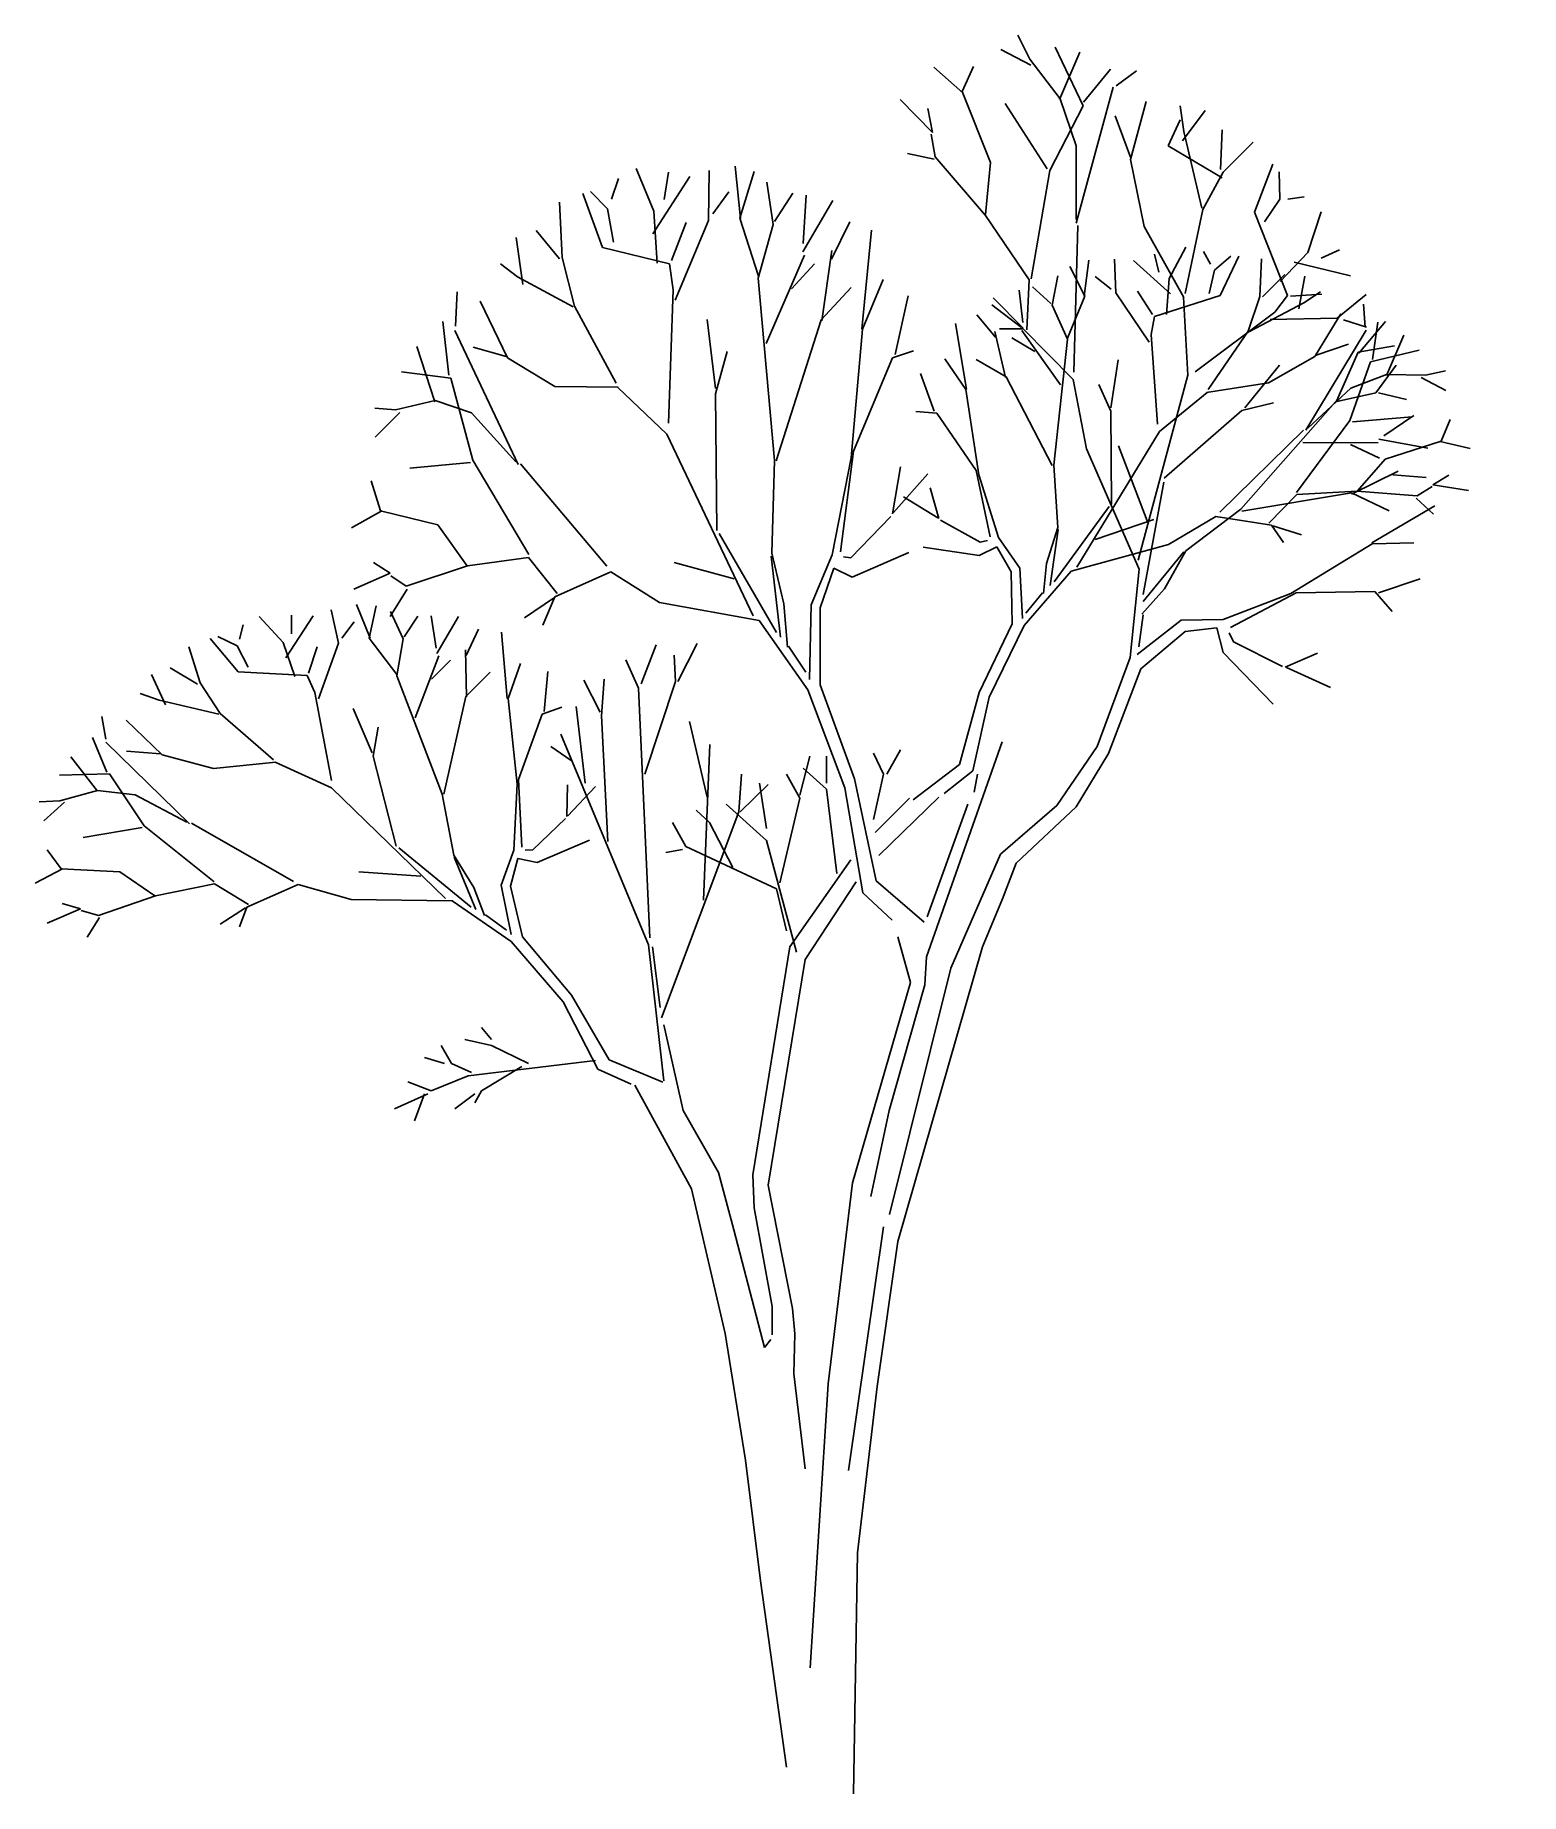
# Model space of a CAD drawing. Extents: x 93.6 to 97.13, y 87.41 to 91.59.
import ezdxf

# ---------------------------------------------------------------- set-up
doc = ezdxf.new("R2010")
doc.units = 0
doc.header["$LTSCALE"] = 0.02
doc.header["$MEASUREMENT"] = 0
doc.layers.get('0').update_dxf_attribs({"linetype": 'CONTINUOUS'})

# ---------------------------------------------------------------- blocks, each defined once
blk = doc.blocks.new('LIMB')
for p, q in [((-24.88, 41.82), (-26.18, 45.03)), ((-24.96, 41.82), (-24.3, 44.89)), ((-35.4, 43.89), (-33.11, 41.4)), ((-32.86, 39.97), (-30.27, 43.93)), ((-32.32, 42.24), (-32.34, 43.99)), ((-27.86, 41.36), (-28.56, 44.5)), ((-22.95, 44.34), (-21.73, 41.76)), ((-21.65, 41.96), (-20.36, 43.92)), ((-18.62, 40.87), (-19.08, 43.93)), ((-18.54, 40.36), (-16.5, 43.87)), ((-37.26, 41.72), (-36.91, 43.08)), ((-27.55, 41.82), (-26.38, 43.36)), ((-15.75, 40.18), (-14.58, 42.69)), ((-11.86, 36.11), (-12.42, 42.39)), ((-40.04, 41.78), (-37.39, 38.62)), ((-39.33, 41.99), (-37.49, 41.08)), ((-33.11, 41.4), (-32.01, 38.18)), ((-29.77, 36.05), (-27.86, 41.36)), ((-22.34, 38.38), (-24.96, 41.82)), ((-21.73, 41.76), (-22.34, 38.26)), ((-41, 37.59), (-42.08, 41.01)), ((-37.49, 41.08), (-36.44, 39.06)), ((-30.71, 38.49), (-29.9, 41.01)), ((-20.6, 34.25), (-18.34, 40.16)), ((-15.72, 36.24), (-15.83, 40.73)), ((-43.84, 39.01), (-41.24, 37.47)), ((-19.04, 37.92), (-17.26, 39.73)), ((-11.78, 36.11), (-10.61, 39.42)), ((-45.63, 38.36), (-44.29, 35.5)), ((-37.39, 38.62), (-30.86, 38.27)), ((-30.86, 38.27), (-30.13, 36.68)), ((-22.34, 38.26), (-18.04, 27.03)), ((-15.8, 36.28), (-13.47, 38.6)), ((-8.35, 34.86), (-8.02, 38.65)), ((-39.11, 34.67), (-41, 37.59)), ((-46.69, 36.56), (-44.89, 35.93)), ((-44.89, 35.93), (-39.23, 34.62)), ((-30.13, 36.68), (-28.55, 28.3)), ((-17.88, 27.03), (-15.8, 36.28)), ((-10.92, 27.96), (-11.78, 36.11)), ((-34.05, 30.28), (-39.11, 34.67)), ((-24.67, 30.93), (-26.47, 35.16)), ((-10.8, 28.4), (-8.54, 34.62)), ((-8.54, 34.62), (-6.68, 35.27)), ((-49.96, 32.23), (-50.33, 34.38)), ((-48.02, 34.04), (-44.61, 30.76)), ((-49.85, 29.09), (-51.23, 32.38)), ((-24.58, 30.61), (-24.12, 33.37)), ((-49.96, 31.95), (-42.02, 24.21)), ((-50.76, 27.29), (-53.29, 30.57)), ((-44.77, 30.84), (-48, 31.09)), ((-44.61, 30.76), (-39.75, 29.45)), ((-39.75, 29.45), (-33.82, 30.05)), ((-22.41, 22.07), (-24.58, 30.61)), ((-28.55, 27.6), (-33.87, 30.04)), ((-49.61, 28.93), (-54.35, 28.82)), ((-46.31, 24.02), (-49.61, 28.93)), ((-11.23, 21.71), (-10.92, 27.96)), ((-10.48, 21.99), (-10.8, 28.4)), ((-6.2, 24.89), (-6.14, 27.91)), ((-54.33, 26.39), (-50.76, 27.37)), ((-50.76, 27.37), (-47.17, 26.96)), ((-47.17, 26.96), (-42.26, 24.35)), ((-17.72, 17.12), (-28.55, 27.6)), ((-18.04, 27.03), (-16.92, 21.22)), ((-6.12, 24.97), (-3.48, 27.74)), ((-56.28, 26.29), (-54.33, 26.39)), ((-53.89, 26.27), (-55.83, 24.47)), ((-9.44, 21.72), (-6.32, 24.69)), ((-46.51, 23.86), (-52.1, 22.89)), ((-39.66, 18.7), (-46.31, 24.02)), ((-32.16, 18.74), (-41.81, 24.27)), ((-4.07, 22.64), (-9.03, 20.53)), ((-55.53, 21.72), (-54.2, 19.94)), ((-15.28, 16.3), (-22.14, 21.91)), ((-16.92, 21.22), (-15.02, 18.17)), ((-12.44, 18.39), (-11.23, 21.71)), ((-10.15, 21.71), (-9.44, 21.72)), ((-14.83, 16.06), (-16.91, 21.02)), ((-10.87, 20.91), (-11.56, 18.28)), ((-9.03, 20.53), (-10.87, 20.91)), ((-54.08, 19.94), (-56.66, 18.57)), ((-54.2, 19.94), (-48.63, 19.63)), ((-48.63, 19.63), (-45.31, 17.38)), ((-20.06, 19.23), (-25.93, 19.64)), ((-45.24, 17.36), (-39.65, 18.5)), ((-39.65, 18.5), (-36.4, 16.55)), ((-31.7, 18.43), (-36.58, 16.3)), ((-26.68, 17.01), (-31.7, 18.43)), ((-15.02, 18.17), (-14.02, 15.49)), ((-11.49, 13.7), (-12.44, 18.39)), ((-11.56, 18.28), (-10.41, 13.47)), ((-50.66, 15.49), (-45.24, 17.36)), ((-17.08, 16.88), (-26.68, 17.01)), ((-11.48, 13.03), (-17.08, 16.88)), ((-55.53, 14.76), (-52.37, 16.14)), ((-52.37, 16.14), (-54.09, 16.63)), ((-52.28, 15.98), (-50.66, 15.49)), ((-36.7, 16.22), (-39.12, 14.68)), ((-36.58, 16.3), (-37.28, 14.42)), ((-50.54, 15.31), (-51.72, 13.43)), ((-11.94, 14.11), (-13.93, 15.57)), ((-10.41, 13.47), (-5.75, 7.94)), ((-6.54, 7.29), (-11.48, 13.03)), ((-5.75, 7.94), (-2.2, 1.8)), ((-3.27, 0.91), (-6.54, 7.29)), ((-2.2, 1.8), (2.91, -0.31)), ((-0.11, -0.5), (-3.27, 0.91))]:
    blk.add_line(p, q)

msp = doc.modelspace()

# ---------------------------------------------------------------- linework, layer by layer
for p, q in [((95.9318, 91.5875), (95.9603, 91.5308)), ((95.9632, 91.5165), (95.8921, 91.5535)), ((95.9603, 91.5308), (96.0327, 91.4361)), ((96.0871, 91.4199), (96.0209, 91.5589)), ((96.0307, 91.4352), (96.0792, 91.5473)), ((95.802, 91.4506), (95.7332, 91.5113)), ((95.8273, 91.5135), (95.8004, 91.4541)), ((96.0878, 91.4288), (96.1519, 91.5069)), ((96.1653, 91.4674), (96.214, 91.5028)), ((95.8004, 91.4541), (95.8671, 91.2854)), ((96.0327, 91.4361), (96.0704, 91.3252)), ((96.1583, 91.4642), (96.0705, 91.1415)), ((95.6528, 91.4348), (95.7297, 91.3569)), ((95.7297, 91.3569), (95.719, 91.4132)), ((96.0016, 91.2705), (95.9023, 91.4252)), ((96.0082, 91.2666), (96.0871, 91.4199)), ((96.1997, 91.2981), (96.1629, 91.3965)), ((96.2364, 91.4305), (96.1998, 91.2925)), ((96.3173, 91.4195), (96.3257, 91.3593)), ((96.3766, 91.4084), (96.3229, 91.3366)), ((95.7268, 91.3524), (95.7363, 91.2988)), ((96.289, 91.3246), (96.3173, 91.3865)), ((96.3257, 91.3593), (96.3686, 91.1767)), ((96.4168, 91.3629), (96.4132, 91.2686)), ((96.0704, 91.3252), (96.0705, 91.1503)), ((96.4169, 91.2489), (96.289, 91.3246)), ((96.4194, 91.2628), (96.4905, 91.3335)), ((95.7333, 91.2934), (95.6704, 91.307)), ((95.7363, 91.2988), (95.8556, 91.1595)), ((95.8671, 91.2854), (95.8553, 91.1616)), ((96.1998, 91.2925), (96.2319, 91.1335)), ((96.5372, 91.2817), (96.4933, 91.1674)), ((95.9637, 91.0094), (96.0082, 91.2666)), ((96.3714, 91.1735), (96.4194, 91.2628)), ((96.5519, 91.2629), (96.5539, 91.1983)), ((96.5539, 91.1983), (96.5172, 91.1443)), ((96.573, 91.1985), (96.6116, 91.2036)), ((95.8556, 91.1595), (95.9589, 91.0066)), ((96.329, 90.9742), (96.3714, 91.1735)), ((96.4933, 91.1674), (96.5719, 90.9701)), ((96.652, 91.1681), (96.6202, 91.0722)), ((96.0651, 90.7875), (96.0745, 91.1361)), ((96.2319, 91.1335), (96.3263, 90.9648)), ((96.6202, 91.0722), (96.5543, 91.0032)), ((96.6519, 91.0583), (96.6956, 91.0785)), ((96.5877, 91.0486), (96.7217, 91.0165)), ((95.9589, 91.0066), (95.9534, 90.8883)), ((95.9411, 90.8935), (95.8704, 90.9477)), ((96.3354, 90.7808), (96.3253, 90.9661)), ((96.5719, 90.9701), (96.5419, 90.9305)), ((96.5793, 90.9681), (96.6533, 90.9726)), ((96.6895, 90.9161), (96.7588, 90.9724)), ((96.5419, 90.9305), (96.3528, 90.7889)), ((96.5309, 90.9126), (96.6895, 90.9161)), ((96.7051, 90.9123), (96.7595, 90.895)), ((96.7409, 90.833), (96.8041, 90.9078)), ((95.9447, 90.8909), (95.8883, 90.8905)), ((96.0636, 90.7705), (95.9447, 90.8909)), ((96.6885, 90.719), (96.7398, 90.8353)), ((96.7398, 90.8353), (96.8255, 90.8507)), ((96.095, 90.6056), (96.0636, 90.7705)), ((96.2175, 90.3414), (96.3354, 90.7808)), ((96.4708, 90.7035), (96.5526, 90.8048)), ((96.8299, 90.8043), (96.7816, 90.7392)), ((96.7816, 90.7392), (96.6855, 90.7176)), ((96.7876, 90.7392), (96.8541, 90.7229)), ((96.279, 90.5365), (96.4638, 90.6972)), ((96.6855, 90.7176), (96.4616, 90.463)), ((96.4638, 90.6972), (96.5391, 90.7151)), ((96.8008, 90.637), (96.8714, 90.6853)), ((96.2201, 90.32), (96.095, 90.6056)), ((96.239, 90.4348), (96.1708, 90.6132)), ((96.6084, 90.6206), (96.7867, 90.6205)), ((96.7214, 90.6159), (96.7904, 90.5837)), ((96.789, 90.6286), (96.9045, 90.6079)), ((96.2297, 90.2601), (96.2785, 90.5266)), ((96.7234, 90.4986), (96.8346, 90.5528)), ((96.8218, 90.5441), (96.9006, 90.5377)), ((96.4637, 90.4583), (96.7234, 90.5014)), ((96.7234, 90.5014), (96.8128, 90.4587)), ((96.4616, 90.463), (96.3311, 90.3642)), ((96.7718, 90.3827), (96.9218, 90.4706)), ((96.2296, 90.2439), (96.3261, 90.3615)), ((96.3311, 90.3642), (96.28, 90.2736)), ((96.5801, 90.2627), (96.7729, 90.3804)), ((96.7729, 90.3804), (96.8716, 90.3832)), ((96.1983, 90.1104), (96.2201, 90.32)), ((96.28, 90.2736), (96.2262, 90.2134)), ((96.5926, 90.2642), (96.7789, 90.2677)), ((96.7789, 90.2677), (96.8202, 90.2198)), ((96.7876, 90.2646), (96.8868, 90.2976)), ((96.4192, 90.2011), (96.5801, 90.2627)), ((96.4364, 90.182), (96.5926, 90.2642)), ((96.2152, 90.1182), (96.32, 90.1995)), ((96.2193, 90.1363), (96.2294, 90.2117)), ((96.32, 90.1995), (96.4192, 90.2011)), ((95.1257, 90.054), (95.171, 90.1437)), ((96.3289, 90.1722), (96.2239, 90.0837)), ((96.4042, 90.1814), (96.3289, 90.1722)), ((96.4191, 90.1227), (96.4042, 90.1814)), ((96.4338, 90.1694), (96.4435, 90.1482)), ((96.4435, 90.1482), (96.5597, 90.0894)), ((95.0321, 90.0377), (95.002, 90.1056)), ((95.0382, 90.0486), (95.0744, 90.1409)), ((95.1197, 90.054), (95.1167, 90.1165)), ((96.1207, 89.8992), (96.1983, 90.1104)), ((96.5383, 89.9997), (96.4191, 90.1227)), ((96.5663, 90.0882), (96.6429, 90.1207)), ((94.9446, 89.9725), (94.9506, 90.0595)), ((96.2239, 90.0837), (96.1474, 89.883)), ((96.5693, 90.0867), (96.6741, 90.0397)), ((94.9416, 89.9807), (94.9023, 90.0567)), ((95.0593, 89.4456), (95.0321, 90.0377)), ((95.0472, 89.834), (95.1197, 90.054)), ((94.9054, 89.8123), (94.8842, 89.9943)), ((94.9597, 89.6738), (94.9446, 89.9725)), ((95.1952, 89.7797), (95.1529, 89.959)), ((94.8722, 89.8666), (94.8239, 89.8992)), ((95.0563, 89.4293), (94.848, 89.9291)), ((95.1861, 89.5353), (95.2012, 89.9046)), ((95.6217, 89.834), (95.6535, 89.8913)), ((95.8949, 89.9106), (95.7158, 89.4007)), ((96.0249, 89.7597), (96.1207, 89.8992)), ((95.415, 89.784), (95.4389, 89.877)), ((95.4786, 89.8126), (95.4786, 89.877)), ((95.6138, 89.834), (95.5899, 89.8841)), ((96.1474, 89.883), (96.0704, 89.7568)), ((95.2706, 89.7444), (95.2767, 89.834)), ((95.2736, 89.7444), (95.3401, 89.8096)), ((95.3355, 89.7052), (95.3196, 89.8126)), ((95.415, 89.7768), (95.3832, 89.834)), ((95.4786, 89.7983), (95.423, 89.8484)), ((95.5899, 89.7267), (95.6138, 89.834)), ((95.8284, 89.7911), (95.8364, 89.834)), ((95.3673, 89.5764), (95.415, 89.7768)), ((95.5025, 89.5979), (95.4786, 89.7983)), ((95.6751, 89.777), (95.5936, 89.6955)), ((95.7446, 89.7797), (95.6027, 89.6412)), ((95.0865, 89.2555), (95.2706, 89.7444)), ((95.2004, 89.7195), (95.1686, 89.7482)), ((95.3355, 89.6766), (95.2401, 89.7625)), ((95.717, 89.4953), (95.8135, 89.7627)), ((95.8907, 89.644), (96.0249, 89.7597)), ((96.0704, 89.7568), (95.9284, 89.6229)), ((95.1447, 89.6623), (95.1129, 89.7195)), ((95.256, 89.6122), (95.2004, 89.7195)), ((95.1368, 89.6551), (95.097, 89.648)), ((95.3594, 89.5621), (95.1447, 89.6623)), ((95.4071, 89.4118), (95.3355, 89.6766)), ((95.7732, 89.3732), (95.8907, 89.644)), ((95.5363, 89.6303), (95.3914, 89.4239)), ((95.9284, 89.6229), (95.8954, 89.5383)), ((95.3832, 89.4619), (95.3594, 89.5621)), ((95.5483, 89.5787), (95.4276, 89.394)), ((95.8954, 89.5383), (95.8484, 89.424)), ((95.6478, 89.448), (95.6774, 89.3397)), ((95.0925, 89.1061), (95.0563, 89.4293)), ((95.0835, 89.2799), (95.0654, 89.4239)), ((95.3914, 89.4239), (95.3038, 88.8834)), ((95.4276, 89.394), (95.3401, 88.8589)), ((95.8484, 89.424), (95.6476, 88.7246)), ((95.7158, 89.4007), (95.7113, 89.334)), ((95.6274, 88.7892), (95.7732, 89.3732)), ((95.6774, 89.3397), (95.5398, 88.864)), ((95.7113, 89.334), (95.6267, 89.0357)), ((94.6836, 89.2043), (94.6598, 89.2329)), ((95.0925, 89.2392), (95.1378, 89.0355)), ((94.5882, 89.147), (94.5644, 89.19)), ((94.6836, 89.19), (94.62, 89.2043)), ((94.7711, 89.147), (94.6836, 89.19)), ((94.5723, 89.147), (94.5246, 89.1614)), ((94.6359, 89.1256), (94.5882, 89.147)), ((94.9301, 89.1542), (94.628, 89.1184)), ((94.5405, 89.0826), (94.4849, 89.1041)), ((94.628, 89.1184), (94.5405, 89.0826)), ((94.7552, 89.1399), (94.6598, 89.0826)), ((94.5326, 89.0755), (94.4531, 89.0397)), ((94.5246, 89.0755), (94.5008, 89.0111)), ((94.6439, 89.0755), (94.5962, 89.0397)), ((94.6598, 89.0826), (94.6439, 89.054)), ((95.0236, 89.0959), (95.1579, 88.8501)), ((95.1378, 89.0355), (95.2223, 88.8888)), ((95.6267, 89.0357), (95.583, 88.8317)), ((95.1579, 88.8501), (95.2381, 88.5065)), ((95.2223, 88.8888), (95.2585, 88.753)), ((95.3038, 88.8834), (95.3068, 88.8046)), ((95.3401, 88.8589), (95.3974, 88.5656)), ((95.5398, 88.864), (95.4818, 88.387)), ((95.3068, 88.8046), (95.3491, 88.571)), ((95.2585, 88.753), (95.331, 88.4733)), ((95.5302, 88.1814), (95.6133, 88.7601)), ((95.5983, 88.3809), (95.6476, 88.7246)), ((95.3491, 88.571), (95.3491, 88.5031)), ((95.3974, 88.5656), (95.4034, 88.5059)), ((95.2381, 88.5065), (95.2862, 88.2064)), ((95.331, 88.4733), (95.3461, 88.4923)), ((95.4034, 88.5059), (95.4004, 88.4108)), ((95.4004, 88.4108), (95.4276, 88.1854)), ((95.4818, 88.387), (95.4393, 87.713)), ((95.5516, 87.9865), (95.5983, 88.3809)), ((95.2862, 88.2064), (95.3213, 87.9201)), ((95.5421, 87.4143), (95.5516, 87.9865)), ((95.3213, 87.9201), (95.3834, 87.4778))]:
    msp.add_line(p, q)

# ---------------------------------------------------------------- block references
at = {"zscale": 0.025}
for p, xscale, yscale, rotation in [((95.6396, 89.5058), 0.025, 0.03750000000000001, 350.8695617988883), ((95.7519, 89.7992), -0.025, 0.025, 14.64866685215961)]:
    msp.add_blockref('LIMB', p, dxfattribs=dict(at, xscale=xscale, yscale=yscale, rotation=rotation))
at = {"xscale": 0.025, "yscale": 0.025, "zscale": 0.025}
msp.add_blockref('LIMB', (95.0173, 89.1111), dxfattribs=at)

doc.saveas('drawing.dxf')
